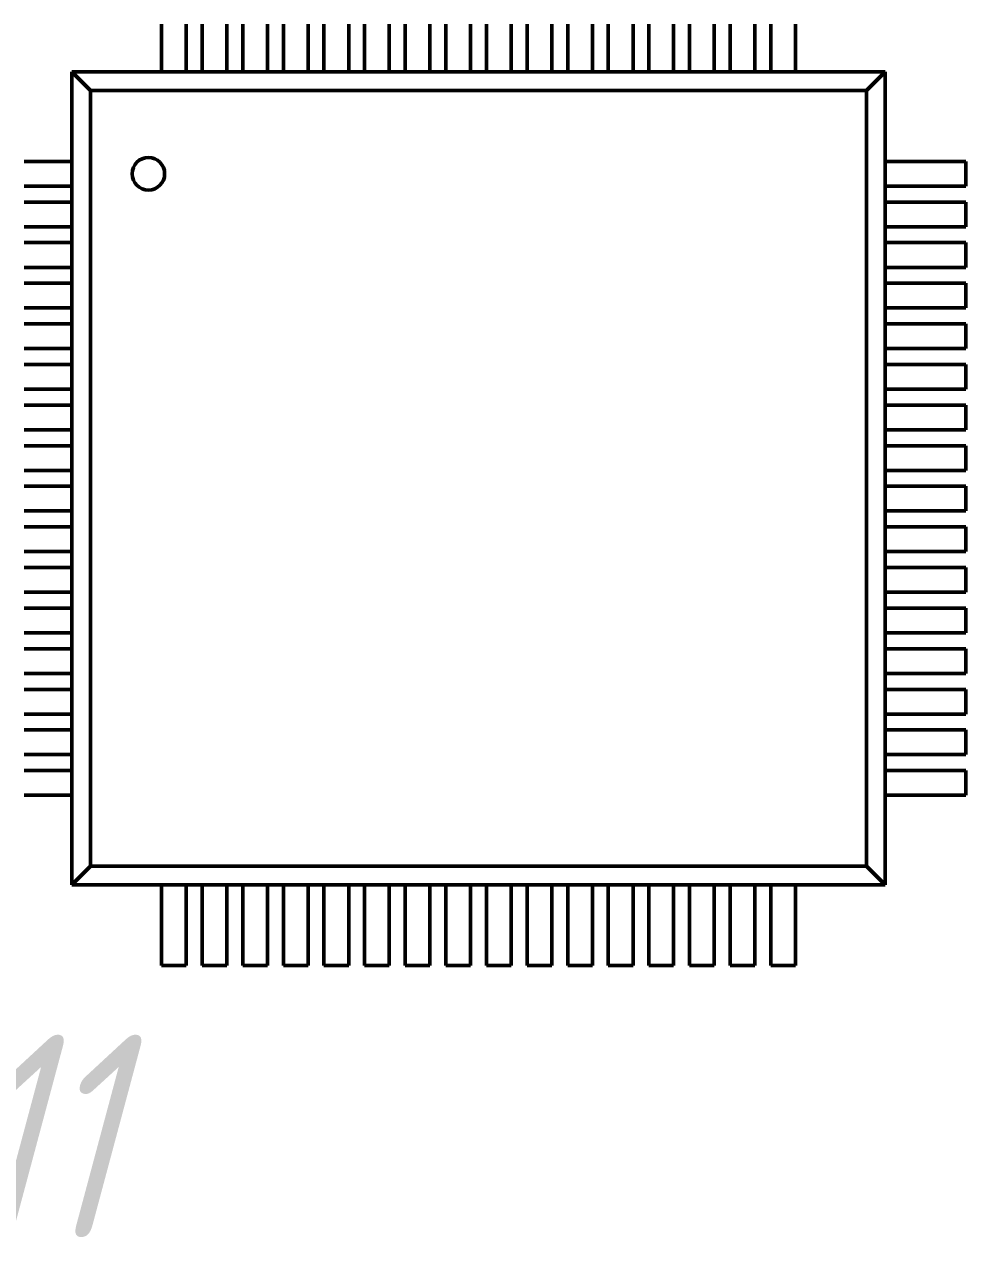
# Model space of a CAD drawing. Header units: millimetres. Extents: x -194 to 1085, y -28 to 392.
# Drawn here: x 643.62 to 666.8, y 288.57 to 318.46 of the extents above; entities that cross this region are included whole.
import ezdxf

# ---------------------------------------------------------------- set-up
doc = ezdxf.new("R2010")
doc.units = ezdxf.units.MM
doc.layers.add('Tonk', color=7, linetype='Continuous', lineweight=15)
doc.layers.add('Видимый контур (ГОСТ)', color=7, linetype='Continuous', lineweight=50)
doc.styles.get("Standard").update_dxf_attribs({"font": '', "width": 0.8, "oblique": 15})
doc.styles.get('Standard').set_extended_font_data('GOST type B')

msp = doc.modelspace()

# ---------------------------------------------------------------- linework, layer by layer
at = {"layer": 'Видимый контур (ГОСТ)'}
for p, q in [((646.99785, 318.45558), (646.99785, 317.53591)), ((647.60585, 317.53591), (647.60585, 318.45558)), ((647.99785, 318.45558), (647.99785, 317.53591)), ((648.60585, 317.53591), (648.60585, 318.45558)), ((648.99785, 318.45558), (648.99785, 317.53591)), ((649.60585, 317.53591), (649.60585, 318.45558)), ((649.99785, 318.45558), (649.99785, 317.53591)), ((650.60585, 317.53591), (650.60585, 318.45558)), ((650.99785, 318.45558), (650.99785, 317.53591)), ((651.60585, 317.53591), (651.60585, 318.45558)), ((651.99785, 318.45558), (651.99785, 317.53591)), ((652.60585, 317.53591), (652.60585, 318.45558)), ((652.99785, 318.45558), (652.99785, 317.53591)), ((653.60585, 317.53591), (653.60585, 318.45558)), ((653.99785, 318.45558), (653.99785, 317.53591)), ((654.60585, 317.53591), (654.60585, 318.45558)), ((654.99785, 318.45558), (654.99785, 317.53591)), ((655.60585, 317.53591), (655.60585, 318.45558)), ((655.99785, 318.45558), (655.99785, 317.53591)), ((656.60585, 317.53591), (656.60585, 318.45558)), ((656.99785, 318.45558), (656.99785, 317.53591)), ((657.60585, 317.53591), (657.60585, 318.45558)), ((657.99785, 318.45558), (657.99785, 317.53591)), ((658.60585, 317.53591), (658.60585, 318.45558)), ((658.99785, 318.45558), (658.99785, 317.53591)), ((659.60585, 317.53591), (659.60585, 318.45558)), ((659.99785, 318.45558), (659.99785, 317.53591)), ((660.60585, 317.53591), (660.60585, 318.45558)), ((660.99785, 318.45558), (660.99785, 317.53591)), ((661.60585, 317.53591), (661.60585, 318.45558)), ((661.99785, 318.45558), (661.99785, 317.53591)), ((662.60585, 317.53591), (662.60585, 318.45558)), ((646.99785, 317.28191), (646.99785, 317.53591)), ((647.60585, 317.53591), (647.60585, 317.28191)), ((647.99785, 317.28191), (647.99785, 317.53591)), ((648.60585, 317.53591), (648.60585, 317.28191)), ((648.99785, 317.28191), (648.99785, 317.53591)), ((649.60585, 317.53591), (649.60585, 317.28191)), ((649.99785, 317.28191), (649.99785, 317.53591)), ((650.60585, 317.53591), (650.60585, 317.28191)), ((650.99785, 317.28191), (650.99785, 317.53591)), ((651.60585, 317.53591), (651.60585, 317.28191)), ((651.99785, 317.28191), (651.99785, 317.53591)), ((652.60585, 317.53591), (652.60585, 317.28191)), ((652.99785, 317.28191), (652.99785, 317.53591)), ((653.60585, 317.53591), (653.60585, 317.28191)), ((653.99785, 317.28191), (653.99785, 317.53591)), ((654.60585, 317.53591), (654.60585, 317.28191)), ((654.99785, 317.28191), (654.99785, 317.53591)), ((655.60585, 317.53591), (655.60585, 317.28191)), ((655.99785, 317.28191), (655.99785, 317.53591)), ((656.60585, 317.53591), (656.60585, 317.28191)), ((656.99785, 317.28191), (656.99785, 317.53591)), ((657.60585, 317.53591), (657.60585, 317.28191)), ((657.99785, 317.28191), (657.99785, 317.53591)), ((658.60585, 317.53591), (658.60585, 317.28191)), ((658.99785, 317.28191), (658.99785, 317.53591)), ((659.60585, 317.53591), (659.60585, 317.28191)), ((659.99785, 317.28191), (659.99785, 317.53591)), ((660.60585, 317.53591), (660.60585, 317.28191)), ((660.99785, 317.28191), (660.99785, 317.53591)), ((661.60585, 317.53591), (661.60585, 317.28191)), ((661.99785, 317.28191), (661.99785, 317.53591)), ((662.60585, 317.53591), (662.60585, 317.28191)), ((644.79385, 317.28191), (664.80985, 317.28191)), ((645.25104, 316.82472), (644.79385, 317.28191)), ((644.79385, 297.26591), (644.79385, 317.28191)), ((664.35266, 316.82472), (664.80985, 317.28191)), ((664.80985, 317.28191), (664.80985, 297.26591)), ((645.25104, 316.82472), (664.35266, 316.82472)), ((645.25104, 297.7231), (645.25104, 316.82472)), ((664.35266, 316.82472), (664.35266, 297.7231)), ((644.53985, 315.07791), (643.62018, 315.07791)), ((644.53985, 315.07791), (644.79385, 315.07791)), ((664.80985, 315.07791), (665.06385, 315.07791)), ((665.98352, 315.07791), (665.06385, 315.07791)), ((665.98352, 315.07791), (666.08185, 315.07791)), ((666.08185, 315.07791), (666.54185, 315.07791)), ((666.54185, 315.07791), (666.79585, 315.07791)), ((666.79585, 315.07791), (666.79585, 314.46991)), ((643.62018, 314.46991), (644.53985, 314.46991)), ((644.79385, 314.46991), (644.53985, 314.46991)), ((665.06385, 314.46991), (664.80985, 314.46991)), ((665.06385, 314.46991), (665.98352, 314.46991)), ((666.08185, 314.46991), (665.98352, 314.46991)), ((666.54185, 314.46991), (666.08185, 314.46991)), ((666.79585, 314.46991), (666.54185, 314.46991)), ((644.53985, 314.07791), (643.62018, 314.07791)), ((644.53985, 314.07791), (644.79385, 314.07791)), ((664.80985, 314.07791), (665.06385, 314.07791)), ((665.98352, 314.07791), (665.06385, 314.07791)), ((665.98352, 314.07791), (666.08185, 314.07791)), ((666.08185, 314.07791), (666.54185, 314.07791)), ((666.54185, 314.07791), (666.79585, 314.07791)), ((666.79585, 314.07791), (666.79585, 313.46991)), ((643.62018, 313.46991), (644.53985, 313.46991)), ((644.79385, 313.46991), (644.53985, 313.46991)), ((665.06385, 313.46991), (664.80985, 313.46991)), ((665.06385, 313.46991), (665.98352, 313.46991)), ((666.08185, 313.46991), (665.98352, 313.46991)), ((666.54185, 313.46991), (666.08185, 313.46991)), ((666.79585, 313.46991), (666.54185, 313.46991)), ((644.53985, 313.07791), (643.62018, 313.07791)), ((644.53985, 313.07791), (644.79385, 313.07791)), ((664.80985, 313.07791), (665.06385, 313.07791)), ((665.98352, 313.07791), (665.06385, 313.07791)), ((665.98352, 313.07791), (666.08185, 313.07791)), ((666.08185, 313.07791), (666.54185, 313.07791)), ((666.54185, 313.07791), (666.79585, 313.07791)), ((666.79585, 313.07791), (666.79585, 312.46991)), ((643.62018, 312.46991), (644.53985, 312.46991)), ((644.79385, 312.46991), (644.53985, 312.46991)), ((665.06385, 312.46991), (664.80985, 312.46991)), ((665.06385, 312.46991), (665.98352, 312.46991)), ((666.08185, 312.46991), (665.98352, 312.46991)), ((666.54185, 312.46991), (666.08185, 312.46991)), ((666.79585, 312.46991), (666.54185, 312.46991)), ((644.53985, 312.07791), (643.62018, 312.07791)), ((644.53985, 312.07791), (644.79385, 312.07791)), ((664.80985, 312.07791), (665.06385, 312.07791)), ((665.98352, 312.07791), (665.06385, 312.07791)), ((665.98352, 312.07791), (666.08185, 312.07791)), ((666.08185, 312.07791), (666.54185, 312.07791)), ((666.54185, 312.07791), (666.79585, 312.07791)), ((666.79585, 312.07791), (666.79585, 311.46991)), ((643.62018, 311.46991), (644.53985, 311.46991)), ((644.79385, 311.46991), (644.53985, 311.46991)), ((665.06385, 311.46991), (664.80985, 311.46991)), ((665.06385, 311.46991), (665.98352, 311.46991)), ((666.08185, 311.46991), (665.98352, 311.46991)), ((666.54185, 311.46991), (666.08185, 311.46991)), ((666.79585, 311.46991), (666.54185, 311.46991)), ((644.53985, 311.07791), (643.62018, 311.07791)), ((644.53985, 311.07791), (644.79385, 311.07791)), ((664.80985, 311.07791), (665.06385, 311.07791)), ((665.98352, 311.07791), (665.06385, 311.07791)), ((665.98352, 311.07791), (666.08185, 311.07791)), ((666.08185, 311.07791), (666.54185, 311.07791)), ((666.54185, 311.07791), (666.79585, 311.07791)), ((666.79585, 311.07791), (666.79585, 310.46991)), ((643.62018, 310.46991), (644.53985, 310.46991)), ((644.79385, 310.46991), (644.53985, 310.46991)), ((665.06385, 310.46991), (664.80985, 310.46991)), ((665.06385, 310.46991), (665.98352, 310.46991)), ((666.08185, 310.46991), (665.98352, 310.46991)), ((666.54185, 310.46991), (666.08185, 310.46991)), ((666.79585, 310.46991), (666.54185, 310.46991)), ((644.53985, 310.07791), (643.62018, 310.07791)), ((644.53985, 310.07791), (644.79385, 310.07791)), ((664.80985, 310.07791), (665.06385, 310.07791)), ((665.98352, 310.07791), (665.06385, 310.07791)), ((665.98352, 310.07791), (666.08185, 310.07791)), ((666.08185, 310.07791), (666.54185, 310.07791)), ((666.54185, 310.07791), (666.79585, 310.07791)), ((666.79585, 310.07791), (666.79585, 309.46991)), ((643.62018, 309.46991), (644.53985, 309.46991)), ((644.79385, 309.46991), (644.53985, 309.46991)), ((665.06385, 309.46991), (664.80985, 309.46991)), ((665.06385, 309.46991), (665.98352, 309.46991)), ((666.08185, 309.46991), (665.98352, 309.46991)), ((666.54185, 309.46991), (666.08185, 309.46991)), ((666.79585, 309.46991), (666.54185, 309.46991)), ((644.53985, 309.07791), (643.62018, 309.07791)), ((644.53985, 309.07791), (644.79385, 309.07791)), ((664.80985, 309.07791), (665.06385, 309.07791)), ((665.98352, 309.07791), (665.06385, 309.07791)), ((665.98352, 309.07791), (666.08185, 309.07791)), ((666.08185, 309.07791), (666.54185, 309.07791)), ((666.54185, 309.07791), (666.79585, 309.07791)), ((666.79585, 309.07791), (666.79585, 308.46991)), ((643.62018, 308.46991), (644.53985, 308.46991)), ((644.79385, 308.46991), (644.53985, 308.46991)), ((665.06385, 308.46991), (664.80985, 308.46991)), ((665.06385, 308.46991), (665.98352, 308.46991)), ((666.08185, 308.46991), (665.98352, 308.46991)), ((666.54185, 308.46991), (666.08185, 308.46991)), ((666.79585, 308.46991), (666.54185, 308.46991)), ((644.53985, 308.07791), (643.62018, 308.07791)), ((644.53985, 308.07791), (644.79385, 308.07791)), ((664.80985, 308.07791), (665.06385, 308.07791)), ((665.98352, 308.07791), (665.06385, 308.07791)), ((665.98352, 308.07791), (666.08185, 308.07791)), ((666.08185, 308.07791), (666.54185, 308.07791)), ((666.54185, 308.07791), (666.79585, 308.07791)), ((666.79585, 308.07791), (666.79585, 307.46991)), ((643.62018, 307.46991), (644.53985, 307.46991)), ((644.79385, 307.46991), (644.53985, 307.46991)), ((665.06385, 307.46991), (664.80985, 307.46991)), ((665.06385, 307.46991), (665.98352, 307.46991)), ((666.08185, 307.46991), (665.98352, 307.46991)), ((666.54185, 307.46991), (666.08185, 307.46991)), ((666.79585, 307.46991), (666.54185, 307.46991)), ((644.53985, 307.07791), (643.62018, 307.07791)), ((644.53985, 307.07791), (644.79385, 307.07791)), ((664.80985, 307.07791), (665.06385, 307.07791)), ((665.98352, 307.07791), (665.06385, 307.07791)), ((665.98352, 307.07791), (666.08185, 307.07791)), ((666.08185, 307.07791), (666.54185, 307.07791)), ((666.54185, 307.07791), (666.79585, 307.07791)), ((666.79585, 307.07791), (666.79585, 306.46991)), ((643.62018, 306.46991), (644.53985, 306.46991)), ((644.79385, 306.46991), (644.53985, 306.46991)), ((665.06385, 306.46991), (664.80985, 306.46991)), ((665.06385, 306.46991), (665.98352, 306.46991)), ((666.08185, 306.46991), (665.98352, 306.46991)), ((666.54185, 306.46991), (666.08185, 306.46991)), ((666.79585, 306.46991), (666.54185, 306.46991)), ((644.53985, 306.07791), (643.62018, 306.07791)), ((644.53985, 306.07791), (644.79385, 306.07791)), ((664.80985, 306.07791), (665.06385, 306.07791)), ((665.98352, 306.07791), (665.06385, 306.07791)), ((665.98352, 306.07791), (666.08185, 306.07791)), ((666.08185, 306.07791), (666.54185, 306.07791)), ((666.54185, 306.07791), (666.79585, 306.07791)), ((666.79585, 306.07791), (666.79585, 305.46991)), ((643.62018, 305.46991), (644.53985, 305.46991)), ((644.79385, 305.46991), (644.53985, 305.46991)), ((665.06385, 305.46991), (664.80985, 305.46991)), ((665.06385, 305.46991), (665.98352, 305.46991)), ((666.08185, 305.46991), (665.98352, 305.46991)), ((666.54185, 305.46991), (666.08185, 305.46991)), ((666.79585, 305.46991), (666.54185, 305.46991)), ((644.53985, 305.07791), (643.62018, 305.07791)), ((644.53985, 305.07791), (644.79385, 305.07791)), ((664.80985, 305.07791), (665.06385, 305.07791)), ((665.98352, 305.07791), (665.06385, 305.07791)), ((665.98352, 305.07791), (666.08185, 305.07791)), ((666.08185, 305.07791), (666.54185, 305.07791)), ((666.54185, 305.07791), (666.79585, 305.07791)), ((666.79585, 305.07791), (666.79585, 304.46991)), ((643.62018, 304.46991), (644.53985, 304.46991)), ((644.79385, 304.46991), (644.53985, 304.46991)), ((665.06385, 304.46991), (664.80985, 304.46991)), ((665.06385, 304.46991), (665.98352, 304.46991)), ((666.08185, 304.46991), (665.98352, 304.46991)), ((666.54185, 304.46991), (666.08185, 304.46991)), ((666.79585, 304.46991), (666.54185, 304.46991)), ((644.53985, 304.07791), (643.62018, 304.07791)), ((644.53985, 304.07791), (644.79385, 304.07791)), ((664.80985, 304.07791), (665.06385, 304.07791)), ((665.98352, 304.07791), (665.06385, 304.07791)), ((665.98352, 304.07791), (666.08185, 304.07791)), ((666.08185, 304.07791), (666.54185, 304.07791)), ((666.54185, 304.07791), (666.79585, 304.07791)), ((666.79585, 304.07791), (666.79585, 303.46991)), ((643.62018, 303.46991), (644.53985, 303.46991)), ((644.79385, 303.46991), (644.53985, 303.46991)), ((665.06385, 303.46991), (664.80985, 303.46991)), ((665.06385, 303.46991), (665.98352, 303.46991)), ((666.08185, 303.46991), (665.98352, 303.46991)), ((666.54185, 303.46991), (666.08185, 303.46991)), ((666.79585, 303.46991), (666.54185, 303.46991)), ((644.53985, 303.07791), (643.62018, 303.07791)), ((644.53985, 303.07791), (644.79385, 303.07791)), ((664.80985, 303.07791), (665.06385, 303.07791)), ((665.98352, 303.07791), (665.06385, 303.07791)), ((665.98352, 303.07791), (666.08185, 303.07791)), ((666.08185, 303.07791), (666.54185, 303.07791)), ((666.54185, 303.07791), (666.79585, 303.07791)), ((666.79585, 303.07791), (666.79585, 302.46991)), ((643.62018, 302.46991), (644.53985, 302.46991)), ((644.79385, 302.46991), (644.53985, 302.46991)), ((665.06385, 302.46991), (664.80985, 302.46991)), ((665.06385, 302.46991), (665.98352, 302.46991)), ((666.08185, 302.46991), (665.98352, 302.46991)), ((666.54185, 302.46991), (666.08185, 302.46991)), ((666.79585, 302.46991), (666.54185, 302.46991)), ((644.53985, 302.07791), (643.62018, 302.07791)), ((644.53985, 302.07791), (644.79385, 302.07791)), ((664.80985, 302.07791), (665.06385, 302.07791)), ((665.98352, 302.07791), (665.06385, 302.07791)), ((665.98352, 302.07791), (666.08185, 302.07791)), ((666.08185, 302.07791), (666.54185, 302.07791)), ((666.54185, 302.07791), (666.79585, 302.07791)), ((666.79585, 302.07791), (666.79585, 301.46991)), ((643.62018, 301.46991), (644.53985, 301.46991)), ((644.79385, 301.46991), (644.53985, 301.46991)), ((665.06385, 301.46991), (664.80985, 301.46991)), ((665.06385, 301.46991), (665.98352, 301.46991)), ((666.08185, 301.46991), (665.98352, 301.46991)), ((666.54185, 301.46991), (666.08185, 301.46991)), ((666.79585, 301.46991), (666.54185, 301.46991)), ((644.53985, 301.07791), (643.62018, 301.07791)), ((644.53985, 301.07791), (644.79385, 301.07791)), ((664.80985, 301.07791), (665.06385, 301.07791)), ((665.98352, 301.07791), (665.06385, 301.07791)), ((665.98352, 301.07791), (666.08185, 301.07791)), ((666.08185, 301.07791), (666.54185, 301.07791)), ((666.54185, 301.07791), (666.79585, 301.07791)), ((666.79585, 301.07791), (666.79585, 300.46991)), ((643.62018, 300.46991), (644.53985, 300.46991)), ((644.79385, 300.46991), (644.53985, 300.46991)), ((665.06385, 300.46991), (664.80985, 300.46991)), ((665.06385, 300.46991), (665.98352, 300.46991)), ((666.08185, 300.46991), (665.98352, 300.46991)), ((666.54185, 300.46991), (666.08185, 300.46991)), ((666.79585, 300.46991), (666.54185, 300.46991)), ((644.53985, 300.07791), (643.62018, 300.07791)), ((644.53985, 300.07791), (644.79385, 300.07791)), ((664.80985, 300.07791), (665.06385, 300.07791)), ((665.98352, 300.07791), (665.06385, 300.07791)), ((665.98352, 300.07791), (666.08185, 300.07791)), ((666.08185, 300.07791), (666.54185, 300.07791)), ((666.54185, 300.07791), (666.79585, 300.07791)), ((666.79585, 300.07791), (666.79585, 299.46991)), ((643.62018, 299.46991), (644.53985, 299.46991)), ((644.79385, 299.46991), (644.53985, 299.46991)), ((665.06385, 299.46991), (664.80985, 299.46991)), ((665.06385, 299.46991), (665.98352, 299.46991)), ((666.08185, 299.46991), (665.98352, 299.46991)), ((666.54185, 299.46991), (666.08185, 299.46991)), ((666.79585, 299.46991), (666.54185, 299.46991)), ((644.79385, 297.26591), (645.25104, 297.7231)), ((664.35266, 297.7231), (645.25104, 297.7231)), ((664.35266, 297.7231), (664.80985, 297.26591)), ((664.80985, 297.26591), (644.79385, 297.26591)), ((646.99785, 297.01191), (646.99785, 297.26591)), ((647.60585, 297.26591), (647.60585, 297.01191)), ((647.99785, 297.01191), (647.99785, 297.26591)), ((648.60585, 297.26591), (648.60585, 297.01191)), ((648.99785, 297.01191), (648.99785, 297.26591)), ((649.60585, 297.26591), (649.60585, 297.01191)), ((649.99785, 297.01191), (649.99785, 297.26591)), ((650.60585, 297.26591), (650.60585, 297.01191)), ((650.99785, 297.01191), (650.99785, 297.26591)), ((651.60585, 297.26591), (651.60585, 297.01191)), ((651.99785, 297.01191), (651.99785, 297.26591)), ((652.60585, 297.26591), (652.60585, 297.01191)), ((652.99785, 297.01191), (652.99785, 297.26591)), ((653.60585, 297.26591), (653.60585, 297.01191)), ((653.99785, 297.01191), (653.99785, 297.26591)), ((654.60585, 297.26591), (654.60585, 297.01191)), ((654.99785, 297.01191), (654.99785, 297.26591)), ((655.60585, 297.26591), (655.60585, 297.01191)), ((655.99785, 297.01191), (655.99785, 297.26591)), ((656.60585, 297.26591), (656.60585, 297.01191)), ((656.99785, 297.01191), (656.99785, 297.26591)), ((657.60585, 297.26591), (657.60585, 297.01191)), ((657.99785, 297.01191), (657.99785, 297.26591)), ((658.60585, 297.26591), (658.60585, 297.01191)), ((658.99785, 297.01191), (658.99785, 297.26591)), ((659.60585, 297.26591), (659.60585, 297.01191)), ((659.99785, 297.01191), (659.99785, 297.26591)), ((660.60585, 297.26591), (660.60585, 297.01191)), ((660.99785, 297.01191), (660.99785, 297.26591)), ((661.60585, 297.26591), (661.60585, 297.01191)), ((661.99785, 297.01191), (661.99785, 297.26591)), ((662.60585, 297.26591), (662.60585, 297.01191)), ((646.99785, 297.01191), (646.99785, 296.09224)), ((647.60585, 296.09224), (647.60585, 297.01191)), ((647.99785, 297.01191), (647.99785, 296.09224)), ((648.60585, 296.09224), (648.60585, 297.01191)), ((648.99785, 297.01191), (648.99785, 296.09224)), ((649.60585, 296.09224), (649.60585, 297.01191)), ((649.99785, 297.01191), (649.99785, 296.09224)), ((650.60585, 296.09224), (650.60585, 297.01191)), ((650.99785, 297.01191), (650.99785, 296.09224)), ((651.60585, 296.09224), (651.60585, 297.01191)), ((651.99785, 297.01191), (651.99785, 296.09224)), ((652.60585, 296.09224), (652.60585, 297.01191)), ((652.99785, 297.01191), (652.99785, 296.09224)), ((653.60585, 296.09224), (653.60585, 297.01191)), ((653.99785, 297.01191), (653.99785, 296.09224)), ((654.60585, 296.09224), (654.60585, 297.01191)), ((654.99785, 297.01191), (654.99785, 296.09224)), ((655.60585, 296.09224), (655.60585, 297.01191)), ((655.99785, 297.01191), (655.99785, 296.09224)), ((656.60585, 296.09224), (656.60585, 297.01191)), ((656.99785, 297.01191), (656.99785, 296.09224)), ((657.60585, 296.09224), (657.60585, 297.01191)), ((657.99785, 297.01191), (657.99785, 296.09224)), ((658.60585, 296.09224), (658.60585, 297.01191)), ((658.99785, 297.01191), (658.99785, 296.09224)), ((659.60585, 296.09224), (659.60585, 297.01191)), ((659.99785, 297.01191), (659.99785, 296.09224)), ((660.60585, 296.09224), (660.60585, 297.01191)), ((660.99785, 297.01191), (660.99785, 296.09224)), ((661.60585, 296.09224), (661.60585, 297.01191)), ((661.99785, 297.01191), (661.99785, 296.09224)), ((662.60585, 296.09224), (662.60585, 297.01191)), ((646.99785, 295.99391), (646.99785, 296.09224)), ((646.99785, 295.53391), (646.99785, 295.99391)), ((647.60585, 296.09224), (647.60585, 295.99391)), ((647.60585, 295.99391), (647.60585, 295.53391)), ((647.99785, 295.99391), (647.99785, 296.09224)), ((647.99785, 295.53391), (647.99785, 295.99391)), ((648.60585, 296.09224), (648.60585, 295.99391)), ((648.60585, 295.99391), (648.60585, 295.53391)), ((648.99785, 295.99391), (648.99785, 296.09224)), ((648.99785, 295.53391), (648.99785, 295.99391)), ((649.60585, 296.09224), (649.60585, 295.99391)), ((649.60585, 295.99391), (649.60585, 295.53391)), ((649.99785, 295.99391), (649.99785, 296.09224)), ((649.99785, 295.53391), (649.99785, 295.99391)), ((650.60585, 296.09224), (650.60585, 295.99391)), ((650.60585, 295.99391), (650.60585, 295.53391)), ((650.99785, 295.99391), (650.99785, 296.09224)), ((650.99785, 295.53391), (650.99785, 295.99391)), ((651.60585, 296.09224), (651.60585, 295.99391)), ((651.60585, 295.99391), (651.60585, 295.53391)), ((651.99785, 295.99391), (651.99785, 296.09224)), ((651.99785, 295.53391), (651.99785, 295.99391)), ((652.60585, 296.09224), (652.60585, 295.99391)), ((652.60585, 295.99391), (652.60585, 295.53391)), ((652.99785, 295.99391), (652.99785, 296.09224)), ((652.99785, 295.53391), (652.99785, 295.99391)), ((653.60585, 296.09224), (653.60585, 295.99391)), ((653.60585, 295.99391), (653.60585, 295.53391)), ((653.99785, 295.99391), (653.99785, 296.09224)), ((653.99785, 295.53391), (653.99785, 295.99391)), ((654.60585, 296.09224), (654.60585, 295.99391)), ((654.60585, 295.99391), (654.60585, 295.53391)), ((654.99785, 295.99391), (654.99785, 296.09224)), ((654.99785, 295.53391), (654.99785, 295.99391)), ((655.60585, 296.09224), (655.60585, 295.99391)), ((655.60585, 295.99391), (655.60585, 295.53391)), ((655.99785, 295.99391), (655.99785, 296.09224)), ((655.99785, 295.53391), (655.99785, 295.99391)), ((656.60585, 296.09224), (656.60585, 295.99391)), ((656.60585, 295.99391), (656.60585, 295.53391)), ((656.99785, 295.99391), (656.99785, 296.09224)), ((656.99785, 295.53391), (656.99785, 295.99391)), ((657.60585, 296.09224), (657.60585, 295.99391)), ((657.60585, 295.99391), (657.60585, 295.53391)), ((657.99785, 295.99391), (657.99785, 296.09224)), ((657.99785, 295.53391), (657.99785, 295.99391)), ((658.60585, 296.09224), (658.60585, 295.99391)), ((658.60585, 295.99391), (658.60585, 295.53391)), ((658.99785, 295.99391), (658.99785, 296.09224)), ((658.99785, 295.53391), (658.99785, 295.99391)), ((659.60585, 296.09224), (659.60585, 295.99391)), ((659.60585, 295.99391), (659.60585, 295.53391)), ((659.99785, 295.99391), (659.99785, 296.09224)), ((659.99785, 295.53391), (659.99785, 295.99391)), ((660.60585, 296.09224), (660.60585, 295.99391)), ((660.60585, 295.99391), (660.60585, 295.53391)), ((660.99785, 295.99391), (660.99785, 296.09224)), ((660.99785, 295.53391), (660.99785, 295.99391)), ((661.60585, 296.09224), (661.60585, 295.99391)), ((661.60585, 295.99391), (661.60585, 295.53391)), ((661.99785, 295.99391), (661.99785, 296.09224)), ((661.99785, 295.53391), (661.99785, 295.99391)), ((662.60585, 296.09224), (662.60585, 295.99391)), ((662.60585, 295.99391), (662.60585, 295.53391)), ((646.99785, 295.27991), (646.99785, 295.53391)), ((647.60585, 295.27991), (646.99785, 295.27991)), ((647.60585, 295.53391), (647.60585, 295.27991)), ((647.99785, 295.27991), (647.99785, 295.53391)), ((648.60585, 295.27991), (647.99785, 295.27991)), ((648.60585, 295.53391), (648.60585, 295.27991)), ((648.99785, 295.27991), (648.99785, 295.53391)), ((649.60585, 295.27991), (648.99785, 295.27991)), ((649.60585, 295.53391), (649.60585, 295.27991)), ((649.99785, 295.27991), (649.99785, 295.53391)), ((650.60585, 295.27991), (649.99785, 295.27991)), ((650.60585, 295.53391), (650.60585, 295.27991)), ((650.99785, 295.27991), (650.99785, 295.53391)), ((651.60585, 295.27991), (650.99785, 295.27991)), ((651.60585, 295.53391), (651.60585, 295.27991)), ((651.99785, 295.27991), (651.99785, 295.53391)), ((652.60585, 295.27991), (651.99785, 295.27991)), ((652.60585, 295.53391), (652.60585, 295.27991)), ((652.99785, 295.27991), (652.99785, 295.53391)), ((653.60585, 295.27991), (652.99785, 295.27991)), ((653.60585, 295.53391), (653.60585, 295.27991)), ((653.99785, 295.27991), (653.99785, 295.53391)), ((654.60585, 295.27991), (653.99785, 295.27991)), ((654.60585, 295.53391), (654.60585, 295.27991)), ((654.99785, 295.27991), (654.99785, 295.53391)), ((655.60585, 295.27991), (654.99785, 295.27991)), ((655.60585, 295.53391), (655.60585, 295.27991)), ((655.99785, 295.27991), (655.99785, 295.53391)), ((656.60585, 295.27991), (655.99785, 295.27991)), ((656.60585, 295.53391), (656.60585, 295.27991)), ((656.99785, 295.27991), (656.99785, 295.53391)), ((657.60585, 295.27991), (656.99785, 295.27991)), ((657.60585, 295.53391), (657.60585, 295.27991)), ((657.99785, 295.27991), (657.99785, 295.53391)), ((658.60585, 295.27991), (657.99785, 295.27991)), ((658.60585, 295.53391), (658.60585, 295.27991)), ((658.99785, 295.27991), (658.99785, 295.53391)), ((659.60585, 295.27991), (658.99785, 295.27991)), ((659.60585, 295.53391), (659.60585, 295.27991)), ((659.99785, 295.27991), (659.99785, 295.53391)), ((660.60585, 295.27991), (659.99785, 295.27991)), ((660.60585, 295.53391), (660.60585, 295.27991)), ((660.99785, 295.27991), (660.99785, 295.53391)), ((661.60585, 295.27991), (660.99785, 295.27991)), ((661.60585, 295.53391), (661.60585, 295.27991)), ((661.99785, 295.27991), (661.99785, 295.53391)), ((662.60585, 295.27991), (661.99785, 295.27991)), ((662.60585, 295.53391), (662.60585, 295.27991))]:
    msp.add_line(p, q, dxfattribs=at)
msp.add_circle((646.67585, 314.77391), 0.4003, dxfattribs=at)

# ---------------------------------------------------------------- texts
at = {"layer": 'Tonk', "insert": (638.79104, 293.5734), "char_height": 5, "attachment_point": 1}
msp.add_mtext_dynamic_manual_height_columns('R11', width=12.8256962, gutter_width=40, heights=[0], dxfattribs=at)

doc.saveas('drawing.dxf')
